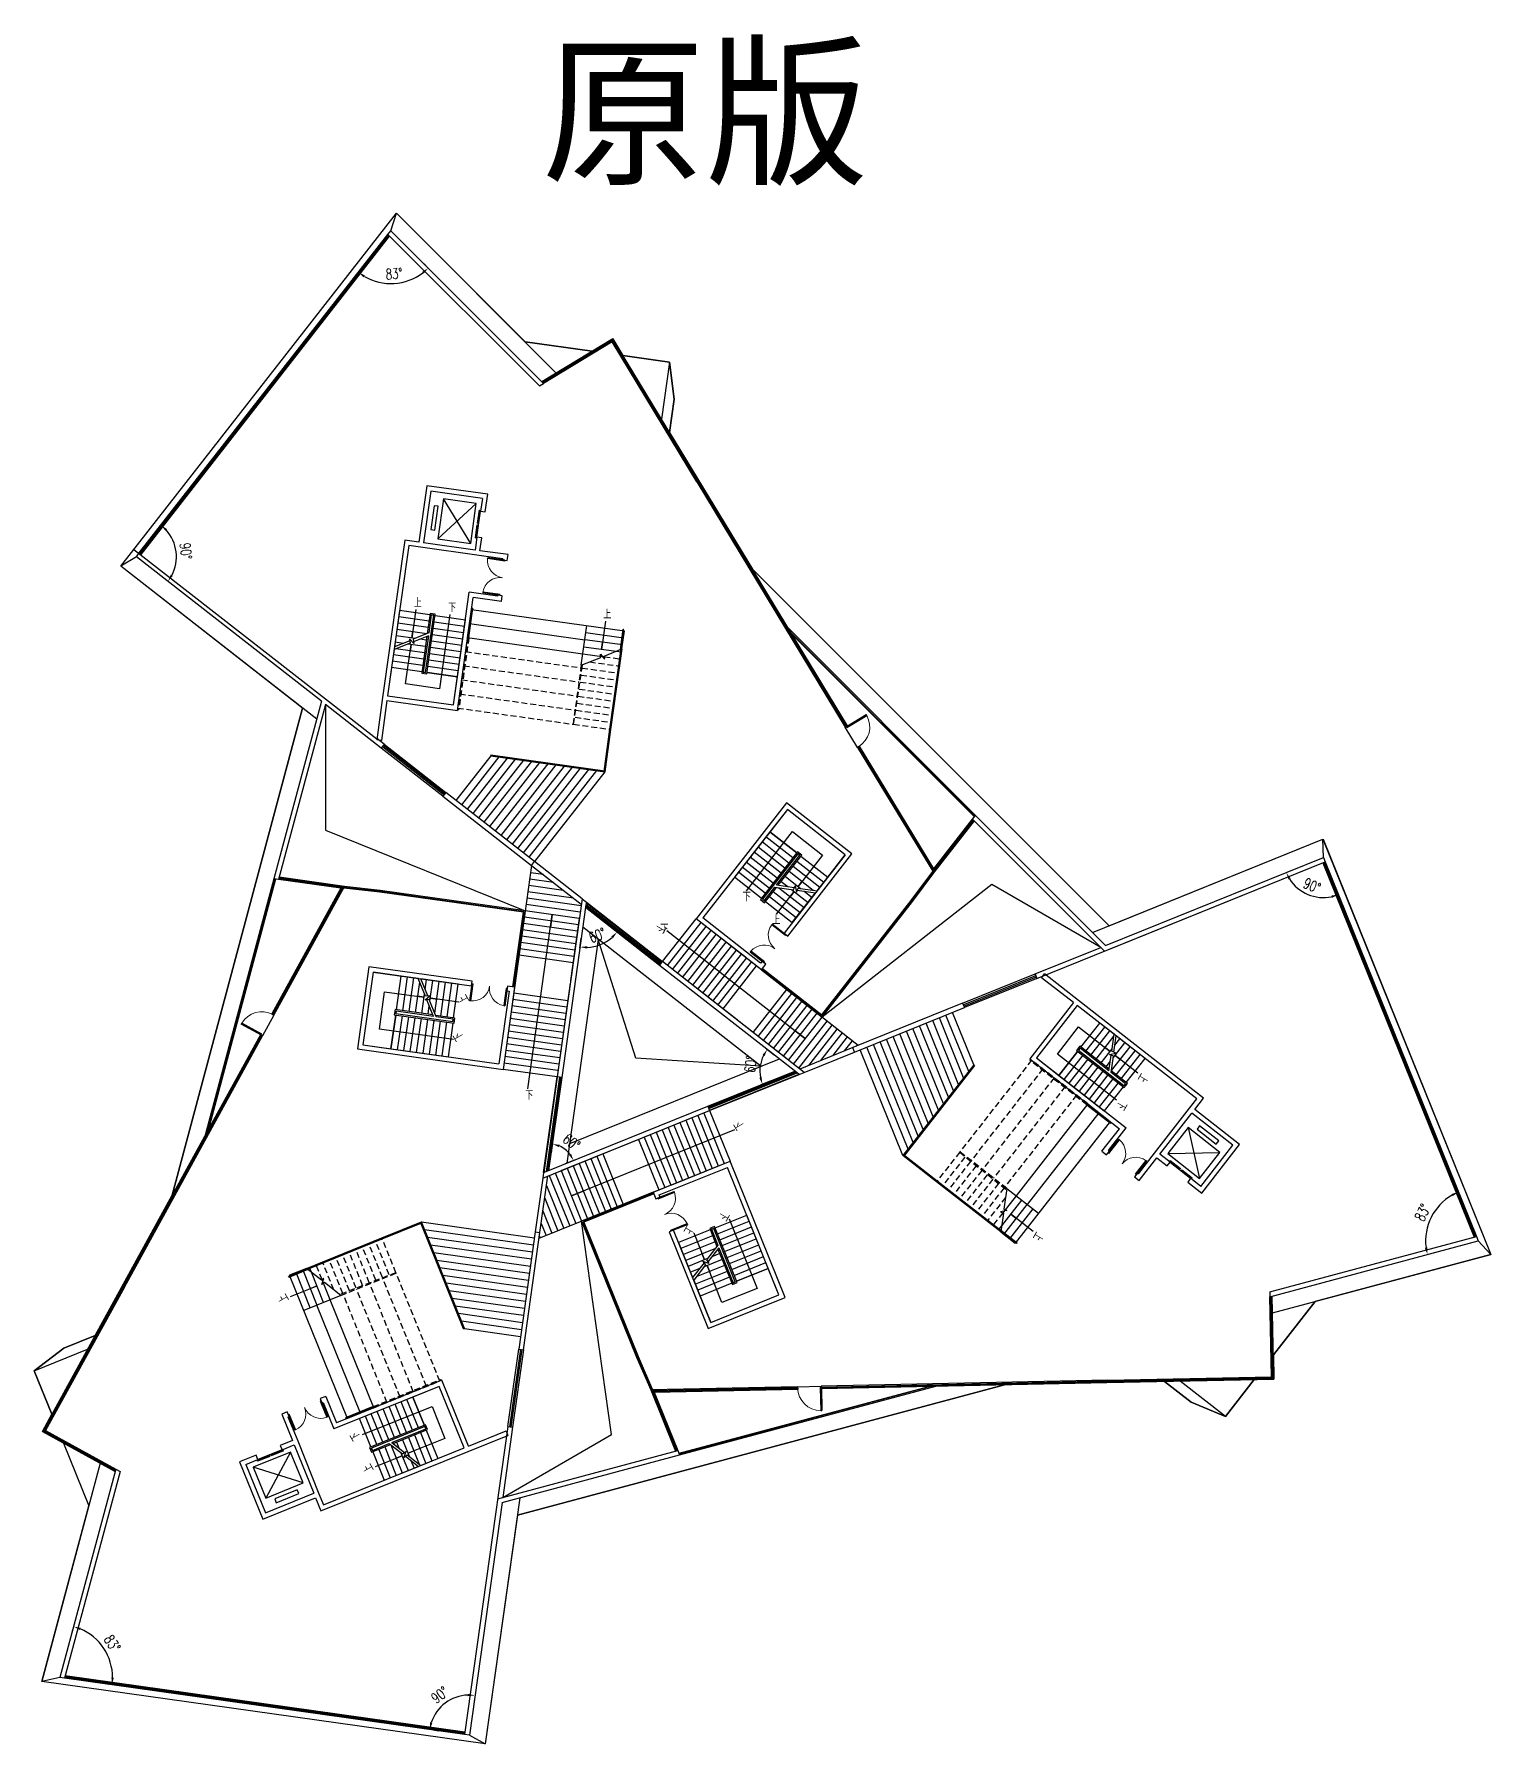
# Model space of a CAD drawing. Header units: millimetres. Extents: x 2097 to 145090, y 180 to 74024.
# Drawn here: x 83663 to 145090, y 1919 to 74024 of the extents above; entities that cross this region are included whole.
import ezdxf

# ---------------------------------------------------------------- set-up
doc = ezdxf.new("R2010")
doc.units = ezdxf.units.MM
doc.linetypes.add('HIDDEN', pattern=[0.375, 0.25, -0.125])
for name, color, linetype in [('0SY', 1, 'HIDDEN'), ('0SY1', 4, 'HIDDEN'), ('0ZX1', 2, 'HIDDEN'), ('0ZXCHUANG', 3, 'HIDDEN'), ('A-ABOV（投影线）', 154, 'HIDDEN'), ('A-DIMS(尺寸)', 107, 'Continuous'), ('A-DOOR(门窗)', 4, 'Continuous'), ('A-FLOR(看线)', 205, 'Continuous'), ('A-STAR(楼梯)', 51, 'Continuous'), ('DIM_SYMB', 3, 'Continuous'), ('DOOR_FIRE', 4, 'Continuous'), ('EVTR', 2, 'Continuous'), ('PUB_TEXT', 7, 'Continuous'), ('STAIR', 2, 'Continuous')]:
    doc.layers.add(name, color=color, linetype=linetype)
doc.layers.add('A-WALL(墙)', color=255, linetype='Continuous', lineweight=0)
doc.styles.add('_TCH_DIM', font='SIMPLEX', dxfattribs={"bigfont": 'GBCBIG'})
doc.styles.add('_TCH_DIM_T3', font='SIMPLEX', dxfattribs={"width": 0.705882, "bigfont": 'GBCBIG'})
doc.styles.get("Standard").update_dxf_attribs({"font": 'arial.ttf'})

msp = doc.modelspace()

# ---------------------------------------------------------------- linework, layer by layer
for p, q in [((104967, 59186), (105143, 59293)), ((95948, 45755), (95948, 40454)), ((117912, 44827), (118746, 45332)), ((117912, 44827), (117938, 44784)), ((117938, 44784), (118772, 45289)), ((118772, 45289), (118746, 45332)), ((95948, 40454), (104372, 37049)), ((124054, 38158), (116893, 32564)), ((128644, 35508), (124054, 38158)), ((114763, 36466), (114786, 36495)), ((115339, 36015), (114763, 36466)), ((115362, 36045), (114786, 36495)), ((113885, 35343), (113862, 35313)), ((114462, 34893), (113885, 35343)), ((115362, 36045), (115339, 36015)), ((114439, 34863), (113862, 35313)), ((114439, 34863), (114462, 34893)), ((102124, 33982), (102022, 33258)), ((102161, 33977), (102059, 33253)), ((102124, 33982), (102161, 33977)), ((102059, 33253), (102022, 33258)), ((103572, 33779), (103470, 33055)), ((103609, 33774), (103507, 33050)), ((103609, 33774), (103572, 33779)), ((103470, 33055), (103507, 33050)), ((92413, 32313), (92389, 32269)), ((93243, 31800), (92389, 32269)), ((93268, 31844), (92413, 32313)), ((93243, 31800), (93268, 31844)), ((109967, 24940), (110645, 25214)), ((109967, 24940), (109981, 24905)), ((109981, 24905), (110659, 25179)), ((110659, 25179), (110645, 25214)), ((108012, 14964), (106749, 23963)), ((110515, 23584), (111193, 23858)), ((110529, 23549), (111207, 23823)), ((111193, 23858), (111207, 23823)), ((110529, 23549), (110515, 23584)), ((135766, 20981), (135771, 20775)), ((116858, 16949), (116808, 16948)), ((116808, 16948), (116829, 15973)), ((116858, 16949), (116879, 15974)), ((116829, 15973), (116879, 15974)), ((103422, 12314), (108012, 14964)), ((87100, 13508), (87281, 13409))]:
    msp.add_line(p, q)
at = {"color": 0}
for p, q in [((102359, 53402), (102435, 53947)), ((102359, 53402), (102379, 53399)), ((102379, 53399), (102456, 53944)), ((102435, 53947), (102456, 53944)), ((102272, 52785), (102349, 53329)), ((102272, 52785), (102293, 52782)), ((102293, 52782), (102369, 53326)), ((102349, 53329), (102369, 53326)), ((98424, 44074), (98301, 43917)), ((125951, 34203), (125876, 34389)), ((131570, 26516), (131557, 26499)), ((131557, 26499), (131990, 26161)), ((131570, 26516), (132003, 26177)), ((132003, 26177), (131990, 26161)), ((132061, 26132), (132048, 26115)), ((132048, 26115), (132482, 25777)), ((132061, 26132), (132494, 25793)), ((132494, 25793), (132482, 25777)), ((103639, 15299), (103837, 15271)), ((93586, 14062), (93076, 13856)), ((93084, 13837), (93076, 13856)), ((93594, 14043), (93084, 13837)), ((93594, 14043), (93586, 14062)), ((94164, 14296), (93654, 14090)), ((93662, 14070), (93654, 14090)), ((94172, 14276), (93662, 14070)), ((94172, 14276), (94164, 14296))]:
    msp.add_line(p, q, dxfattribs=at)
at = {"extrusion": (0, 0, -1)}
for p, q in [((102782, 51904), (102787, 51941)), ((103512, 51840), (102787, 51941)), ((103506, 51803), (102782, 51904)), ((103512, 51840), (103506, 51803)), ((102584, 50493), (102579, 50456)), ((103308, 50391), (102584, 50493)), ((103303, 50354), (102579, 50456)), ((103303, 50354), (103308, 50391)), ((128950, 26838), (129400, 27414)), ((129429, 27391), (129400, 27414)), ((128950, 26838), (128979, 26815)), ((128979, 26815), (129429, 27391)), ((130102, 25938), (130552, 26514)), ((130132, 25915), (130582, 26491)), ((130552, 26514), (130582, 26491)), ((130132, 25915), (130102, 25938)), ((95761, 16384), (95726, 16370)), ((95726, 16370), (96000, 15692)), ((95761, 16384), (96035, 15706)), ((94370, 15822), (94405, 15836)), ((94370, 15822), (94644, 15144)), ((94405, 15836), (94679, 15158)), ((94679, 15158), (94644, 15144)), ((96000, 15692), (96035, 15706))]:
    msp.add_line(p, q, dxfattribs=at)
at = {"color": 2}
for p, q in [((102919, 43592), (101449, 41711)), ((103262, 43544), (101686, 41526)), ((103605, 43496), (101922, 41342)), ((103948, 43447), (102158, 41157)), ((104291, 43399), (102395, 40972)), ((104634, 43351), (102631, 40788)), ((104977, 43303), (102868, 40603)), ((105320, 43255), (103104, 40418)), ((105663, 43206), (103341, 40234)), ((106006, 43158), (103577, 40049)), ((106349, 43110), (103813, 39864)), ((106692, 43062), (104050, 39679)), ((107035, 43014), (104286, 39495)), ((107378, 42965), (104523, 39310)), ((107721, 42917), (104759, 39125)), ((122859, 30006), (121835, 32540)), ((123072, 30279), (122113, 32653)), ((123285, 30552), (122391, 32765)), ((121366, 28095), (119888, 31753)), ((121579, 28368), (120166, 31866)), ((121793, 28641), (120444, 31978)), ((122006, 28914), (120722, 32091)), ((122219, 29187), (121000, 32203)), ((122432, 29460), (121279, 32315)), ((122646, 29733), (121557, 32428)), ((120300, 26730), (118497, 31191)), ((120513, 27003), (118775, 31304)), ((120726, 27276), (119053, 31416)), ((120940, 27549), (119332, 31529)), ((121153, 27822), (119610, 31641)), ((99993, 23929), (104758, 23260)), ((100122, 23608), (104716, 22963)), ((100252, 23287), (104674, 22665)), ((100382, 22966), (104632, 22368)), ((100512, 22644), (104591, 22071)), ((100642, 22323), (104549, 21774)), ((100771, 22002), (104507, 21477)), ((100901, 21681), (104465, 21180)), ((101031, 21360), (104424, 20883)), ((101161, 21038), (104382, 20586)), ((101291, 20717), (104340, 20289)), ((101420, 20396), (104298, 19992)), ((101550, 20075), (104257, 19695)), ((101680, 19754), (104215, 19398)), ((101810, 19433), (104173, 19100))]:
    msp.add_line(p, q, dxfattribs=at)
at = {"lineweight": 13, "extrusion": (0, 0, -1)}
for centre, start, end in [((-103509, 51821), 277.99675, 6.52747), ((-103306, 50373), 9.46604, 97.99675), ((-128964, 26827), 129.46604, 217.99675), ((-130117, 25926), 37.99675, 126.52747), ((-94388, 15829), 157.99675, 246.52747), ((-95744, 16377), 249.46604, 337.99675)]:
    msp.add_arc(centre, 731, start, end, dxfattribs=at)
at = {"lineweight": 13}
for centre, start, end in [((115351, 36030), 143.47253, 232.00325), ((114450, 34878), 52.00325, 140.53396), ((102142, 33980), 263.47253, 352.00325), ((103591, 33776), 172.00325, 260.53396), ((109974, 24922), 292.00325, 20.53396), ((110522, 23566), 23.47253, 112.00325)]:
    msp.add_arc(centre, 731, start, end, dxfattribs=at)
at = {"lineweight": 13, "extrusion": (0, 0, -1)}
for centre, start_param, end_param in [((117925, 44805), 1.837131, 3.382284), ((93256, 31822), 6.025922, 7.571074), ((116833, 16949), 3.931496, 5.476648)]:
    msp.add_ellipse(centre, major_axis=(-689, 689), ratio=1, start_param=start_param, end_param=end_param, dxfattribs=at)
at = {"layer": '0SY', "linetype": 'ByBlock'}
for p, q in [((98582, 65571), (98706, 65730)), ((105143, 59293), (98706, 65730)), ((104967, 59186), (98582, 65571)), ((100216, 54979), (99882, 52602)), ((102791, 54617), (100216, 54979)), ((100386, 54753), (100080, 52574)), ((102565, 54447), (100386, 54753)), ((102565, 54447), (102489, 53902)), ((102687, 53874), (102791, 54617)), ((102336, 52813), (102489, 53902)), ((102489, 53902), (102687, 53874)), ((99288, 52685), (98356, 46051)), ((99882, 52602), (99288, 52685)), ((102336, 52813), (102259, 52268)), ((102534, 52785), (102336, 52813)), ((102457, 52240), (102534, 52785)), ((87970, 51987), (88093, 52144)), ((95777, 45889), (87970, 51987)), ((99458, 52460), (98568, 46122)), ((99954, 52390), (99458, 52460)), ((102330, 52056), (99954, 52390)), ((102259, 52268), (100080, 52574)), ((103420, 51903), (102330, 52056)), ((103645, 52073), (102457, 52240)), ((103611, 51826), (103645, 52073)), ((103420, 51903), (103413, 51854)), ((103413, 51854), (103611, 51826)), ((101341, 45732), (102009, 50486)), ((103197, 50319), (102009, 50486)), ((101511, 45506), (102179, 50260)), ((103367, 50093), (102179, 50260)), ((103204, 50368), (103197, 50319)), ((103402, 50340), (103204, 50368)), ((103367, 50093), (103402, 50340)), ((95777, 45889), (93769, 38398)), ((95948, 45755), (93969, 38370)), ((98301, 43917), (95948, 45755)), ((98356, 46051), (98105, 44260)), ((98540, 45924), (98303, 44233)), ((98540, 45924), (101511, 45506)), ((98568, 46122), (101341, 45732)), ((98303, 44233), (98105, 44260)), ((98424, 44074), (98113, 44317)), ((100901, 41885), (104641, 38964)), ((104759, 39125), (101024, 42043)), ((115391, 41606), (111575, 36720)), ((115426, 41325), (111855, 36754)), ((118150, 39451), (115391, 41606)), ((117869, 39416), (115426, 41325)), ((123239, 40914), (123363, 41073)), ((128799, 35354), (123239, 40914)), ((128847, 35589), (123363, 41073)), ((117869, 39416), (115283, 36107)), ((115441, 35983), (118150, 39451)), ((125951, 34203), (138105, 39115)), ((128799, 35354), (138104, 39115)), ((128847, 35589), (138029, 39300)), ((138029, 39300), (138104, 39115)), ((93969, 38370), (93769, 38398)), ((106766, 37557), (105711, 30045)), ((106932, 37301), (105909, 30017)), ((106734, 37329), (106734, 37329)), ((106948, 37415), (106932, 37301)), ((114333, 34565), (111575, 36720)), ((114298, 34846), (111855, 36754)), ((115283, 36107), (115441, 35983)), ((125876, 34389), (128644, 35508)), ((97780, 34694), (97294, 31228)), ((102138, 34081), (97780, 34694)), ((110036, 34750), (110159, 34907)), ((115832, 30222), (110036, 34750)), ((116136, 30238), (110159, 34907)), ((114360, 34925), (114298, 34846)), ((114333, 34565), (114517, 34801)), ((114517, 34801), (114360, 34925)), ((97951, 34468), (97519, 31398)), ((97951, 34468), (102110, 33883)), ((102110, 33883), (102138, 34081)), ((126148, 34229), (126271, 34387)), ((127494, 33178), (126148, 34229)), ((127696, 33274), (126271, 34387)), ((103694, 33661), (103263, 30591)), ((103920, 33831), (103433, 30365)), ((103623, 33873), (103595, 33675)), ((103595, 33675), (103694, 33661)), ((103920, 33831), (103623, 33873)), ((127494, 33178), (125647, 30814)), ((132976, 29149), (127696, 33274)), ((122816, 33152), (118181, 31280)), ((118256, 31094), (122891, 32967)), ((122816, 33152), (122891, 32967)), ((127652, 33055), (125928, 30848)), ((132695, 29115), (127652, 33055)), ((97294, 31228), (103433, 30365)), ((97519, 31398), (103263, 30591)), ((118256, 31094), (118181, 31280)), ((115954, 30380), (115953, 30379)), ((115955, 30379), (115955, 30379)), ((125647, 30814), (129430, 27859)), ((125928, 30848), (129710, 27893)), ((105909, 30017), (105711, 30045)), ((115923, 30150), (115832, 30222)), ((115921, 30151), (116136, 30238)), ((132387, 28721), (132695, 29115)), ((132606, 28677), (132976, 29149)), ((105112, 25782), (112144, 28623)), ((105251, 26053), (112069, 28809)), ((112069, 28809), (112144, 28623)), ((130910, 26830), (132387, 28721)), ((131129, 26785), (132483, 28519)), ((134217, 27165), (132483, 28519)), ((134498, 27199), (132606, 28677)), ((128691, 26913), (129430, 27859)), ((128972, 26948), (129710, 27893)), ((128691, 26913), (128888, 26759)), ((128888, 26759), (129011, 26917)), ((129011, 26917), (128972, 26948)), ((130233, 25963), (130910, 26830)), ((131562, 26447), (131129, 26785)), ((132863, 25431), (134217, 27165)), ((132897, 25150), (134498, 27199)), ((105144, 26011), (105112, 25782)), ((105144, 26010), (105112, 25782)), ((105144, 26010), (105251, 26053)), ((109762, 25180), (113007, 26492)), ((110022, 25070), (112897, 26231)), ((115070, 20854), (112897, 26231)), ((115330, 20743), (113007, 26492)), ((130193, 25993), (130070, 25836)), ((130233, 25963), (130193, 25993)), ((130267, 25682), (131006, 26628)), ((131006, 26628), (131439, 26289)), ((131439, 26289), (131562, 26447)), ((131562, 26447), (132429, 25769)), ((105326, 25868), (105326, 25869)), ((105326, 25868), (105326, 25868)), ((130070, 25836), (130267, 25682)), ((132429, 25769), (132306, 25612)), ((132306, 25612), (132897, 25150)), ((132863, 25431), (132429, 25769)), ((109762, 25180), (109875, 24902)), ((109875, 24902), (110060, 24977)), ((110060, 24977), (110022, 25070)), ((104794, 23518), (104098, 18567)), ((104296, 18539), (104992, 23490)), ((104794, 23518), (104992, 23490)), ((110622, 23586), (110437, 23512)), ((110437, 23512), (112085, 19432)), ((112196, 19692), (110622, 23586)), ((135766, 20981), (144488, 23318)), ((135771, 20775), (144563, 23131)), ((144488, 23318), (144563, 23131)), ((112085, 19432), (115330, 20743)), ((112196, 19692), (115070, 20854)), ((100745, 16996), (96295, 15198)), ((100855, 17256), (96405, 15458)), ((101794, 14400), (100745, 16996)), ((101979, 14475), (100855, 17256)), ((94333, 15915), (94101, 15821)), ((94408, 15730), (94333, 15915)), ((95956, 16571), (95724, 16477)), ((95724, 16477), (95799, 16292)), ((95799, 16292), (95845, 16310)), ((95845, 16310), (96295, 15198)), ((95956, 16571), (96405, 15458)), ((94101, 15821), (94551, 14709)), ((94362, 15711), (94408, 15730)), ((94362, 15711), (94774, 14691)), ((103639, 15299), (101816, 2317)), ((103837, 15271), (103422, 12314)), ((94551, 14709), (94041, 14503)), ((94041, 14503), (94116, 14317)), ((94116, 14317), (94626, 14523)), ((94626, 14523), (95450, 12484)), ((94774, 14691), (95673, 12466)), ((101962, 14252), (103638, 14929)), ((101979, 14475), (103563, 15115)), ((103563, 15115), (103638, 14929)), ((93021, 14091), (92326, 13810)), ((92326, 13810), (93300, 11399)), ((92586, 13699), (93096, 13905)), ((93096, 13905), (93021, 14091)), ((94116, 14317), (93096, 13905)), ((95750, 11742), (101962, 14252)), ((95860, 12002), (101794, 14400)), ((103212, 12257), (110806, 14292)), ((103392, 12098), (110882, 14105)), ((110806, 14292), (110882, 14105)), ((87100, 13508), (84744, 4716)), ((87281, 13409), (84944, 4688)), ((87100, 13508), (87281, 13409)), ((92586, 13699), (93410, 11659)), ((93300, 11399), (95525, 12298)), ((93410, 11659), (95450, 12484)), ((95525, 12298), (95750, 11742)), ((95673, 12466), (95860, 12002)), ((103392, 12098), (102014, 2290)), ((84944, 4688), (84744, 4716)), ((102014, 2290), (101816, 2317))]:
    msp.add_line(p, q, dxfattribs=at)
for points in [[(84895, 14606), (84006, 15095), (84405, 15819), (83663, 17656), (84913, 18609), (86230, 19141), (89480, 25055), (94984, 45597), (87313, 51589), (98940, 66472)], [(98940, 66472), (104361, 61050), (107194, 60652), (108063, 61179), (108493, 60470), (110454, 60194), (110654, 58635), (110457, 57229), (113952, 51459), (128990, 36421), (138013, 40068), (145090, 22558), (137685, 20574), (135923, 18318), (135944, 17303), (135116, 17285), (133897, 15725), (132447, 16331), (131328, 17205), (124582, 17062), (104041, 11558), (102687, 1919), (83985, 4547), (85968, 11950)], [(104967, 59186), (105143, 59293)], [(87858, 52287), (98110, 44298)], [(98424, 44074), (98301, 43917)], [(101024, 42043), (100901, 41885)], [(106766, 37557), (106948, 37415)], [(125876, 34389), (125951, 34203)], [(135766, 20981), (135771, 20775)], [(104098, 18567), (104296, 18539)], [(103639, 15299), (103837, 15271)], [(84895, 14606), (85968, 11950)]]:
    msp.add_lwpolyline(points, dxfattribs=at)
at = {"layer": '0SY1', "linetype": 'ByBlock'}
for p, q in [((104641, 38964), (106734, 37329)), ((118181, 31280), (115953, 30379)), ((116136, 30238), (118256, 31094)), ((105112, 25782), (104794, 23518)), ((104992, 23490), (105326, 25868))]:
    msp.add_line(p, q, dxfattribs=at)
for points in [[(104641, 38964), (104759, 39125)], [(106766, 37557), (104759, 39125)]]:
    msp.add_lwpolyline(points, dxfattribs=at)
at = {"layer": '0ZX1', "linetype": 'ByBlock'}
for p, q in [((108407, 48105), (108514, 48865)), ((108449, 48099), (108556, 48859)), ((108514, 48865), (108556, 48859)), ((123363, 41073), (115452, 48983)), ((123332, 41033), (115561, 48804)), ((123320, 41017), (115604, 48732)), ((108407, 48105), (107930, 44706)), ((108449, 48099), (107972, 44700)), ((107930, 44706), (107679, 42923)), ((107972, 44700), (107721, 42917)), ((102924, 43634), (102919, 43592)), ((104641, 38964), (103433, 30365)), ((93769, 38398), (90874, 27591)), ((93819, 38391), (90975, 27775)), ((93839, 38388), (91015, 27849)), ((123319, 30526), (123285, 30552)), ((121718, 25622), (120300, 26730)), ((121744, 25655), (120326, 26763)), ((104957, 23239), (113007, 26492)), ((124423, 23509), (121718, 25622)), ((124449, 23542), (121744, 25655)), ((98324, 23255), (99993, 23929)), ((98340, 23216), (100008, 23890)), ((95141, 21969), (98324, 23255)), ((95157, 21930), (98340, 23216)), ((124423, 23509), (125028, 23037)), ((124449, 23542), (125054, 23070)), ((125028, 23037), (125054, 23070)), ((95141, 21969), (94430, 21681)), ((94430, 21681), (94445, 21642)), ((95157, 21930), (94445, 21642)), ((101771, 19417), (101810, 19433)), ((110855, 14171), (121394, 16995)), ((110863, 14152), (121478, 16997)), ((110882, 14105), (121688, 17001))]:
    msp.add_line(p, q, dxfattribs=at)
at = {"layer": '0ZX1', "linetype": 'ByBlock', "ltscale": 1000}
for p, q in [((102919, 43592), (107721, 42917)), ((102924, 43634), (107727, 42959)), ((123285, 30552), (120300, 26730)), ((123319, 30526), (120333, 26704)), ((101771, 19417), (99954, 23913)), ((101810, 19433), (99993, 23929))]:
    msp.add_line(p, q, dxfattribs=at)
at = {"layer": '0ZX1', "linetype": 'ByBlock', "flags": 128}
for points in [[(114333, 34565), (116894, 32564), (120702, 37438), (121596, 38649)], [(114364, 34604), (116886, 32634), (120662, 37469), (121568, 38695)], [(114376, 34620), (116882, 32662), (120646, 37481), (121557, 38714)], [(103851, 33841), (104293, 36990), (98238, 37841), (96715, 38013)], [(103871, 33838), (104316, 37007), (98241, 37861), (96725, 38032)], [(103920, 33831), (104372, 37050), (98247, 37910), (96751, 38079)], [(109761, 25179), (106747, 23962), (109065, 18227), (109666, 16847)], [(109779, 25133), (106812, 23934), (109111, 18246), (109720, 16848)], [(109787, 25115), (106838, 23923), (109129, 18254), (109742, 16849)]]:
    msp.add_lwpolyline(points, dxfattribs=at)
at = {"layer": '0ZXCHUANG', "linetype": 'ByBlock'}
for p, q in [((88093, 52144), (98582, 65571)), ((88120, 52124), (98606, 65547)), ((88146, 52103), (98629, 65523)), ((88172, 52083), (98653, 65500)), ((108063, 61179), (105070, 59366)), ((108052, 61133), (105094, 59341)), ((108041, 61088), (105119, 59317)), ((108030, 61042), (105143, 59293)), ((111605, 55141), (108030, 61042)), ((111650, 55130), (108041, 61088)), ((111696, 55119), (108052, 61133)), ((111716, 55150), (108063, 61179)), ((111605, 55141), (117869, 44801)), ((117898, 44818), (111650, 55130)), ((117926, 44835), (111687, 55133)), ((117955, 44853), (111716, 55150)), ((100981, 41988), (98381, 44019)), ((98424, 44074), (101024, 42043)), ((121607, 38825), (118473, 43997)), ((100901, 41885), (98301, 43917)), ((100944, 41940), (98344, 43972)), ((118387, 43946), (121596, 38649)), ((121600, 38707), (118416, 43963)), ((121603, 38766), (118444, 43980)), ((121596, 38649), (123310, 40843)), ((121600, 38707), (123286, 40866)), ((121603, 38766), (123263, 40890)), ((121607, 38825), (123239, 40914)), ((96594, 38001), (93969, 38370)), ((96647, 38027), (93978, 38402)), ((96699, 38053), (93986, 38434)), ((96752, 38080), (93995, 38467)), ((96594, 38001), (93681, 32700)), ((96647, 38027), (93710, 32684)), ((96699, 38053), (93740, 32668)), ((93769, 32652), (96752, 38080)), ((110036, 34750), (106916, 37186)), ((110056, 34776), (106921, 37225)), ((110077, 34802), (106927, 37263)), ((110097, 34828), (106932, 37301)), ((106945, 37392), (110146, 34891)), ((106948, 37415), (110159, 34907)), ((122842, 33088), (125902, 34324)), ((122865, 33032), (125924, 34268)), ((93200, 31824), (87401, 21272)), ((93229, 31808), (87430, 21256)), ((93258, 31792), (87451, 21225)), ((87465, 21180), (93287, 31776)), ((112069, 28809), (115741, 30293)), ((105144, 26010), (105711, 30045)), ((105165, 26019), (105731, 30042)), ((105810, 30031), (105251, 26053)), ((105843, 30027), (105287, 26068)), ((105876, 30022), (105322, 26082)), ((105909, 30017), (105358, 26097)), ((112081, 28778), (115771, 30269)), ((112094, 28747), (115801, 30245)), ((112106, 28716), (115832, 30222)), ((112136, 28642), (115905, 30165)), ((112144, 28623), (115923, 30150)), ((87401, 21272), (84006, 15095)), ((87438, 21271), (84052, 15108)), ((87451, 21225), (84097, 15121)), ((87465, 21180), (84142, 15134)), ((135842, 17400), (135771, 20775)), ((135876, 17368), (135804, 20784)), ((135910, 17335), (135837, 20793)), ((135944, 17303), (135870, 20802)), ((103639, 15299), (104098, 18567)), ((104168, 18557), (103709, 15289)), ((104227, 18549), (103768, 15281)), ((104296, 18539), (103837, 15271)), ((128879, 17187), (135910, 17335)), ((128912, 17221), (135876, 17368)), ((128945, 17255), (135842, 17400)), ((115858, 16978), (109666, 16847)), ((109666, 16847), (110709, 14266)), ((109715, 16815), (115858, 16945)), ((109715, 16815), (110741, 14275)), ((109764, 16782), (115859, 16911)), ((109764, 16782), (110774, 14283)), ((109813, 16750), (115860, 16878)), ((109813, 16750), (110806, 14292)), ((128945, 17255), (116857, 16999)), ((116858, 16966), (128912, 17221)), ((116859, 16932), (128896, 17187)), ((116859, 16899), (128897, 17154)), ((128897, 17154), (135944, 17303)), ((84006, 15095), (87074, 13409)), ((84052, 15108), (87082, 13442)), ((84097, 15121), (87091, 13475)), ((84142, 15134), (87100, 13508)), ((101816, 2317), (84944, 4688)), ((101820, 2350), (84952, 4720)), ((101825, 2383), (84961, 4752)), ((101830, 2416), (84970, 4785))]:
    msp.add_line(p, q, dxfattribs=at)
for points in [[(117869, 44801), (117955, 44853)], [(118387, 43946), (118473, 43997)], [(122816, 33152), (125876, 34389)], [(125951, 34203), (122891, 32967)], [(93681, 32700), (93769, 32652)], [(93200, 31824), (93287, 31776)], [(115858, 16978), (115860, 16878)], [(116857, 16999), (116859, 16899)]]:
    msp.add_lwpolyline(points, dxfattribs=at)
at = {"layer": 'A-ABOV（投影线）', "ltscale": 1000}
for p, q in [((101942, 48576), (101525, 45605)), ((101972, 48572), (101546, 45542)), ((101992, 48569), (101566, 45539)), ((101859, 47982), (106721, 47299)), ((107706, 47766), (108389, 47671)), ((108203, 48000), (108431, 47968)), ((101775, 47388), (106638, 46705)), ((106736, 47407), (106387, 44922)), ((106407, 44920), (106790, 47428)), ((106727, 46995), (108264, 46779)), ((106769, 47292), (108305, 47076)), ((107091, 47550), (108347, 47374)), ((101608, 46200), (106471, 45517)), ((101692, 46794), (106554, 46111)), ((106644, 46401), (108180, 46185)), ((106686, 46698), (108222, 46482)), ((101525, 45605), (106387, 44922)), ((101546, 45542), (101566, 45539)), ((106519, 45510), (108055, 45294)), ((106560, 45807), (108097, 45591)), ((106602, 46104), (108139, 45888)), ((106407, 44920), (107972, 44700)), ((106477, 45213), (108013, 44997)), ((125726, 30752), (122703, 26883)), ((126199, 30383), (123176, 26514)), ((125660, 30766), (125648, 30750)), ((128059, 28866), (125648, 30750)), ((128072, 28882), (125660, 30766)), ((128090, 28905), (125726, 30752)), ((126672, 30014), (123649, 26144)), ((127144, 29644), (124122, 25775)), ((127617, 29275), (124595, 25406)), ((122691, 26868), (121718, 25622)), ((122691, 26868), (124672, 25281)), ((124680, 25339), (122703, 26883)), ((122910, 26660), (121955, 25437)), ((123146, 26475), (122191, 25253)), ((123383, 26291), (122428, 25068)), ((123619, 26106), (122664, 24883)), ((123855, 25921), (122900, 24699)), ((124092, 25737), (123137, 24514)), ((124328, 25552), (123373, 24329)), ((124565, 25367), (123610, 24145)), ((124627, 24960), (123846, 23960)), ((124507, 24318), (124082, 23775)), ((98627, 21704), (98046, 23142)), ((98916, 21789), (98324, 23255)), ((124460, 23771), (124319, 23591)), ((96680, 20917), (96099, 22355)), ((96958, 21029), (96377, 22468)), ((97236, 21142), (96655, 22580)), ((97514, 21254), (96933, 22693)), ((97792, 21367), (97211, 22805)), ((98071, 21479), (97489, 22917)), ((98349, 21591), (97767, 23030)), ((95350, 21806), (95264, 22018)), ((95800, 21492), (95542, 22131)), ((96296, 21067), (95820, 22243)), ((98916, 21789), (96552, 20867)), ((96597, 20831), (98923, 21771)), ((100763, 17219), (98923, 21771)), ((99094, 16545), (97254, 21097)), ((99650, 16769), (97811, 21322)), ((100206, 16994), (98367, 21546)), ((98538, 16320), (96698, 20872)), ((97963, 16141), (100800, 17288)), ((97970, 16123), (100807, 17269)), ((97981, 16095), (100763, 17219)), ((100807, 17269), (100800, 17288))]:
    msp.add_line(p, q, dxfattribs=at)
at = {"layer": 'A-DIMS(尺寸)'}
for p, q in [((97429, 64095), (97568, 64272)), ((100173, 64263), (100014, 64422)), ((88918, 53200), (88779, 53022)), ((89183, 51039), (89006, 51178)), ((136602, 38723), (136811, 38808)), ((138606, 37873), (138522, 38082)), ((108279, 36122), (107944, 36383)), ((106675, 35473), (106735, 35894)), ((114538, 31233), (114873, 30971)), ((114325, 29721), (114719, 29880)), ((105522, 27265), (105463, 26844)), ((106452, 26539), (106058, 26380)), ((143786, 25054), (143871, 24846)), ((142560, 22595), (142777, 22653)), ((85281, 6719), (85223, 6502)), ((86798, 4427), (86575, 4458)), ((102228, 3814), (102196, 3591)), ((100489, 2504), (100712, 2472))]:
    msp.add_line(p, q, dxfattribs=at)
for centre, radius, start, end in [((98706, 65730), 2224, 239.73753, 307.26572), ((87970, 51987), 1689, 332.19208, 41.81441), ((138029, 39300), 1689, 212.19385, 281.81618), ((106916, 37186), 1680, 272.24892, 311.75757), ((115741, 30293), 1477, 153.66322, 190.34505), ((105358, 26097), 1130, 37.26254, 66.74573), ((144563, 23131), 2224, 119.7393, 187.26749), ((84744, 4716), 2224, 359.73753, 67.26572), ((102014, 2290), 1689, 92.19208, 161.81441)]:
    msp.add_arc(centre, radius, start, end, dxfattribs=at)
for points in [[(97557, 63767), (97613, 63850), (97337, 63977)], [(100020, 63997), (100086, 63922), (100279, 64157)], [(89195, 53077), (89263, 53150), (89010, 53318)], [(89506, 51172), (89422, 51226), (89301, 50947)], [(136555, 38377), (136644, 38423), (136463, 38667)], [(138361, 37694), (138390, 37599), (138662, 37734)], [(107998, 35967), (108071, 35899), (108240, 36152)], [(106979, 35458), (106985, 35558), (106682, 35523)], [(114375, 30974), (114460, 30921), (114577, 31202)], [(114336, 30041), (114240, 30014), (114372, 29739)], [(105791, 27087), (105818, 27183), (105515, 27216)], [(106301, 26806), (106214, 26756), (106406, 26520)], [(143438, 25108), (143482, 25018), (143730, 25194)], [(142406, 22860), (142308, 22840), (142415, 22556)], [(85588, 6720), (85620, 6814), (85320, 6864)], [(87018, 4702), (86918, 4709), (86947, 4406)], [(101952, 4027), (101947, 3928), (102249, 3962)], [(100457, 2805), (100360, 2828), (100341, 2525)]]:
    msp.add_solid(points, dxfattribs=at)
at = {"layer": 'A-DOOR(门窗)'}
for p, q in [((108385, 48073), (108494, 48928)), ((108406, 48081), (108514, 48925)), ((108494, 48928), (108514, 48925)), ((117869, 44801), (117955, 44853)), ((118473, 43997), (118387, 43946)), ((138011, 39077), (144391, 23292)), ((138042, 39090), (144423, 23301)), ((138073, 39102), (144455, 23310)), ((138104, 39115), (144488, 23318)), ((110036, 34750), (110097, 34828)), ((93681, 32700), (93769, 32652)), ((93287, 31776), (93200, 31824)), ((105909, 30017), (105810, 30031)), ((112069, 28809), (112106, 28716)), ((124430, 23555), (125107, 23040)), ((124433, 23578), (125119, 23055)), ((125119, 23055), (125107, 23040)), ((95178, 21940), (94393, 21612)), ((95196, 21926), (94401, 21593)), ((94401, 21593), (94393, 21612)), ((115860, 16878), (115858, 16978)), ((116857, 16999), (116859, 16899))]:
    msp.add_line(p, q, dxfattribs=at)
at = {"layer": 'A-FLOR(看线)'}
for p, q in [((87313, 51589), (98940, 66472)), ((98706, 65730), (98940, 66472)), ((105678, 59734), (98940, 66472)), ((107194, 60652), (104361, 61050)), ((110454, 60194), (108493, 60470)), ((110454, 60194), (110117, 57790)), ((110654, 58635), (110454, 60194)), ((110457, 57229), (110654, 58635)), ((87970, 51987), (87313, 51589)), ((95575, 45135), (87313, 51589)), ((128990, 36421), (113952, 51459)), ((94984, 45597), (89480, 25055)), ((128295, 36141), (138013, 40068)), ((138013, 40068), (145090, 22558)), ((138029, 39300), (138013, 40068)), ((138014, 40068), (145090, 22558)), ((114307, 30501), (106801, 36365)), ((107452, 35841), (106127, 26407)), ((109029, 30843), (107452, 35841)), ((106254, 27233), (115087, 30803)), ((114307, 30501), (109029, 30843)), ((144563, 23131), (145090, 22558)), ((135885, 20091), (145090, 22558)), ((135923, 18318), (137685, 20574)), ((86230, 19141), (84913, 18609)), ((84913, 18609), (83663, 17656)), ((83663, 17656), (85914, 18565)), ((83663, 17656), (84405, 15819)), ((104041, 11558), (124582, 17062)), ((131328, 17205), (132447, 16331)), ((133897, 15725), (131984, 17219)), ((133897, 15725), (135116, 17285)), ((132447, 16331), (133897, 15725)), ((84895, 14606), (85968, 11950)), ((86451, 13751), (83985, 4547)), ((104145, 12300), (102687, 1919)), ((84744, 4716), (83985, 4547)), ((102687, 1919), (83985, 4547)), ((102687, 1919), (83985, 4547)), ((102014, 2290), (102687, 1919))]:
    msp.add_line(p, q, dxfattribs=at)
at = {"layer": 'A-STAR(楼梯)'}
for p, q in [((101942, 48576), (102109, 49765)), ((101972, 48572), (102147, 49820)), ((101992, 48569), (102167, 49817)), ((102109, 49765), (108556, 48859)), ((102147, 49820), (102167, 49817)), ((102026, 49170), (106888, 48487)), ((106736, 47407), (106971, 49082)), ((101942, 48576), (106804, 47893)), ((108472, 48265), (106888, 48487)), ((106930, 48784), (108514, 48562)), ((106736, 47407), (107555, 47737)), ((106804, 47893), (107706, 47766)), ((106846, 48190), (108203, 48000)), ((107555, 47737), (107538, 47871)), ((107538, 47871), (107718, 47671)), ((107703, 47797), (108449, 48099)), ((107718, 47671), (107703, 47797)), ((105559, 38246), (104560, 38387)), ((105134, 38579), (104598, 38654)), ((104708, 38911), (104635, 38922)), ((106725, 37265), (104447, 37585)), ((106410, 37582), (104485, 37852)), ((105985, 37914), (104523, 38119)), ((106612, 36462), (104335, 36782)), ((106650, 36729), (104372, 37049)), ((106688, 36997), (104410, 37317)), ((106537, 35927), (104260, 36247)), ((106575, 36195), (104297, 36515)), ((106650, 36729), (106282, 34113)), ((110157, 34907), (111573, 36720)), ((110370, 34741), (111786, 36554)), ((110583, 34575), (111999, 36387)), ((110796, 34409), (112212, 36221)), ((111008, 34242), (112424, 36055)), ((118416, 31374), (111573, 36720)), ((113657, 35093), (111575, 36720)), ((106425, 35125), (104147, 35445)), ((106462, 35393), (104184, 35713)), ((106500, 35660), (104222, 35980)), ((111221, 34076), (112637, 35889)), ((111434, 33910), (112850, 35723)), ((111647, 33744), (113063, 35556)), ((111860, 33578), (113275, 35390)), ((106387, 34858), (104109, 35178)), ((113305, 32450), (110159, 34907)), ((112072, 33411), (113488, 35224)), ((112285, 33245), (113701, 35058)), ((112498, 33079), (113914, 34891)), ((112711, 32913), (114127, 34725)), ((106266, 33998), (105711, 30045)), ((106124, 32986), (103846, 33306)), ((106162, 33254), (103884, 33574)), ((113987, 31915), (115403, 33728)), ((114200, 31749), (115616, 33562)), ((114413, 31583), (115829, 33396)), ((114626, 31417), (116041, 33229)), ((106011, 32184), (103734, 32504)), ((106049, 32451), (103771, 32771)), ((106086, 32719), (103809, 33039)), ((114838, 31251), (116254, 33063)), ((115051, 31084), (116467, 32897)), ((115264, 30918), (116680, 32731)), ((115477, 30752), (116893, 32564)), ((105936, 31649), (103659, 31969)), ((105974, 31917), (103696, 32237)), ((115478, 30752), (113396, 32378)), ((115690, 30585), (117106, 32398)), ((115903, 30419), (117319, 32232)), ((116334, 30533), (117531, 32065)), ((116835, 30736), (117744, 31899)), ((117336, 30938), (117957, 31733)), ((105824, 30847), (103546, 31167)), ((105861, 31115), (103583, 31435)), ((105899, 31382), (103621, 31702)), ((117836, 31140), (118170, 31567)), ((118337, 31343), (118382, 31401)), ((105711, 30045), (103433, 30365)), ((105748, 30312), (103471, 30632)), ((105786, 30580), (103508, 30900)), ((128090, 28905), (125067, 25036)), ((128059, 28866), (129052, 28090)), ((128072, 28882), (129065, 28106)), ((128090, 28905), (129036, 28167)), ((108443, 27128), (112144, 28623)), ((111144, 28220), (112006, 26087)), ((111394, 28321), (112256, 26188)), ((111645, 28422), (112507, 26289)), ((111895, 28523), (112757, 26391)), ((112145, 28624), (113007, 26492)), ((129036, 28167), (125028, 23037)), ((128563, 28536), (125540, 24667)), ((109141, 27410), (110003, 25278)), ((109392, 27511), (110254, 25379)), ((109642, 27613), (110504, 25480)), ((109892, 27714), (110754, 25581)), ((110143, 27815), (111005, 25682)), ((110393, 27916), (111255, 25784)), ((110643, 28017), (111505, 25885)), ((110894, 28118), (111756, 25986)), ((129065, 28106), (129052, 28090)), ((105886, 26094), (108335, 27084)), ((107389, 26702), (108251, 24570)), ((107639, 26803), (108501, 24671)), ((105636, 25994), (106498, 23861)), ((105887, 26095), (106749, 23963)), ((106137, 26196), (106999, 24064)), ((106388, 26298), (107250, 24165)), ((106638, 26399), (107500, 24266)), ((106888, 26500), (107750, 24367)), ((107139, 26601), (108001, 24469)), ((110556, 25501), (113006, 26491)), ((105269, 25462), (105997, 23659)), ((105386, 25893), (106248, 23760)), ((124680, 25339), (124557, 24464)), ((124680, 25339), (126013, 24297)), ((105194, 24927), (105747, 23558)), ((125304, 24851), (124460, 23771)), ((125067, 25036), (124507, 24318)), ((124555, 23406), (125540, 24667)), ((105044, 23857), (105246, 23356)), ((105119, 24392), (105497, 23457)), ((124682, 24412), (124419, 24356)), ((124419, 24356), (124535, 24306)), ((124535, 24306), (124423, 23509)), ((124557, 24464), (124682, 24412)), ((125777, 24482), (124792, 23221)), ((104968, 23323), (104996, 23254)), ((96869, 15645), (94430, 21681)), ((95307, 20310), (94708, 21793)), ((94986, 21906), (95585, 20422)), ((95776, 21473), (95141, 21969)), ((95864, 20535), (95350, 21806)), ((95877, 21549), (95776, 21473)), ((95794, 21293), (95877, 21549)), ((95902, 21375), (95794, 21293)), ((96142, 20647), (95800, 21492)), ((96597, 20831), (95902, 21375)), ((96597, 20831), (95029, 20198)), ((97425, 15870), (95585, 20422)), ((97981, 16095), (96142, 20647)), ((97963, 16141), (96794, 15669)), ((97970, 16123), (96802, 15651)), ((97981, 16095), (96869, 15645)), ((96802, 15651), (96794, 15669))]:
    msp.add_line(p, q, dxfattribs=at)
at = {"layer": 'A-WALL(墙)'}
for p, q in [((100901, 41885), (101024, 42043)), ((104296, 18539), (104098, 18567))]:
    msp.add_line(p, q, dxfattribs=at)
at = {"layer": 'DIM_SYMB'}
for p, q in [((99760, 49756), (99591, 48553)), ((101196, 49555), (100756, 46420)), ((107754, 49270), (107585, 48067)), ((99591, 48553), (99633, 48850)), ((107585, 48067), (107627, 48364)), ((99320, 46622), (99554, 48286)), ((99554, 48286), (99512, 47989)), ((100756, 46420), (99320, 46622)), ((113699, 37896), (115648, 40390)), ((115648, 40390), (116908, 39405)), ((116908, 39405), (115874, 38081)), ((115874, 38081), (116059, 38318)), ((114960, 36911), (115708, 37869)), ((115708, 37869), (115523, 37632)), ((104479, 29543), (105511, 36889)), ((105511, 36889), (105436, 36355)), ((110339, 36225), (116185, 31658)), ((98218, 32057), (98440, 33641)), ((98440, 33641), (100104, 33408)), ((100104, 33408), (99807, 33449)), ((101575, 33201), (100372, 33370)), ((100372, 33370), (100669, 33328)), ((101352, 31617), (98218, 32057)), ((116185, 31658), (115759, 31991)), ((126816, 31011), (127709, 32154)), ((127709, 32154), (129033, 31119)), ((129310, 29062), (126816, 31011)), ((129033, 31119), (128796, 31304)), ((130203, 30205), (129246, 30953)), ((129246, 30953), (129482, 30768)), ((113196, 27808), (106318, 25029)), ((106318, 25029), (106819, 25231)), ((112964, 24064), (114150, 21129)), ((125785, 23525), (124828, 24274)), ((124828, 24274), (125064, 24089)), ((111480, 23464), (111935, 22338)), ((111935, 22338), (111823, 22616)), ((112666, 20530), (112037, 22087)), ((112037, 22087), (112149, 21809)), ((94474, 20781), (95601, 21236)), ((95601, 21236), (95323, 21124)), ((114150, 21129), (112666, 20530)), ((97507, 14960), (100442, 16145)), ((100442, 16145), (100985, 14801)), ((100985, 14801), (99427, 14172)), ((98050, 13615), (99177, 14070)), ((99177, 14070), (98899, 13958)), ((99427, 14172), (99705, 14284))]:
    msp.add_line(p, q, dxfattribs=at)
at = {"layer": 'DOOR_FIRE', "color": 4}
for p, q in [((118387, 43946), (117869, 44801)), ((93769, 32652), (93287, 31776)), ((115858, 16978), (116857, 16999))]:
    msp.add_line(p, q, dxfattribs=at)
at = {"layer": 'EVTR'}
for p, q in [((100527, 54137), (100385, 53127)), ((100700, 54113), (100527, 54137)), ((100559, 53103), (100700, 54113)), ((100921, 54425), (100685, 52742)), ((100685, 52742), (102307, 54230)), ((102307, 54230), (100921, 54425)), ((102071, 52547), (100921, 54425)), ((102071, 52547), (102307, 54230)), ((100385, 53127), (100559, 53103)), ((100685, 52742), (102071, 52547)), ((132326, 27912), (131464, 26809)), ((133666, 26865), (132326, 27912)), ((132326, 27912), (132804, 25762)), ((132810, 27978), (132702, 27840)), ((132702, 27840), (133506, 27213)), ((133614, 27350), (132810, 27978)), ((131464, 26809), (133666, 26865)), ((131464, 26809), (132804, 25762)), ((132804, 25762), (133666, 26865)), ((133506, 27213), (133614, 27350)), ((94478, 14221), (92902, 13584)), ((94478, 14221), (93427, 12286)), ((95003, 12923), (94478, 14221)), ((92902, 13584), (93427, 12286)), ((95003, 12923), (92902, 13584)), ((93427, 12286), (95003, 12923)), ((94753, 12633), (93807, 12251)), ((93873, 12089), (94819, 12471)), ((94819, 12471), (94753, 12633)), ((93807, 12251), (93873, 12089))]:
    msp.add_line(p, q, dxfattribs=at)
at = {"layer": 'STAIR'}
for p, q in [((99073, 49716), (98858, 48185)), ((100275, 49002), (98998, 49182)), ((100313, 49270), (99036, 49449)), ((100351, 49537), (99073, 49716)), ((100171, 47108), (100509, 49515)), ((100171, 47108), (100509, 49515)), ((100222, 47041), (100577, 49566)), ((100359, 49596), (100239, 48743)), ((100410, 49529), (100303, 48769)), ((100410, 49529), (100303, 48769)), ((100577, 49566), (100359, 49596)), ((100509, 49515), (100410, 49529)), ((100410, 49529), (100509, 49515)), ((100531, 49239), (101808, 49060)), ((100568, 49506), (101846, 49327)), ((101508, 46921), (101846, 49327)), ((99514, 48342), (98842, 48070)), ((99501, 48445), (98858, 48185)), ((99223, 48332), (98885, 48380)), ((99724, 48534), (98923, 48647)), ((100224, 48737), (98960, 48914)), ((99671, 48327), (99491, 48527)), ((99491, 48527), (99514, 48342)), ((100303, 48769), (99649, 48504)), ((99649, 48504), (99671, 48327)), ((100287, 48654), (99662, 48402)), ((100200, 48468), (99922, 48507)), ((100223, 48628), (100004, 47071)), ((100287, 48654), (100072, 47122)), ((100287, 48654), (100072, 47122)), ((100418, 48437), (101696, 48257)), ((100456, 48704), (101733, 48525)), ((100493, 48972), (101771, 48792)), ((98842, 48070), (98735, 47310)), ((100088, 47665), (98810, 47845)), ((100125, 47933), (98920, 48102)), ((100163, 48200), (99421, 48304)), ((100305, 47635), (101583, 47455)), ((100343, 47902), (101620, 47723)), ((100381, 48170), (101658, 47990)), ((98735, 47310), (98568, 46122)), ((100012, 47131), (98735, 47310)), ((100012, 47131), (98735, 47310)), ((100050, 47398), (98773, 47577)), ((100004, 47071), (100222, 47041)), ((100072, 47122), (100171, 47108)), ((100171, 47108), (100072, 47122)), ((100230, 47100), (101508, 46921)), ((101508, 46921), (100230, 47100)), ((100268, 47367), (101545, 47188)), ((101341, 45732), (101508, 46921)), ((98568, 46122), (101341, 45732)), ((115426, 41325), (114687, 40379)), ((117869, 39416), (115426, 41325)), ((114687, 40379), (113191, 38464)), ((115822, 39493), (114687, 40379)), ((114687, 40379), (115822, 39493)), ((115323, 38854), (114189, 39741)), ((115490, 39067), (114355, 39954)), ((115656, 39280), (114521, 40166)), ((114825, 38216), (113690, 39103)), ((114991, 38429), (113856, 39315)), ((115157, 38642), (114022, 39528)), ((115859, 39540), (114289, 37530)), ((115869, 39456), (114373, 37541)), ((115869, 39456), (114373, 37541)), ((114969, 38141), (115948, 39394)), ((114969, 38141), (115948, 39394)), ((115038, 38131), (116032, 39405)), ((115829, 39144), (116964, 38258)), ((116032, 39405), (115859, 39540)), ((115948, 39394), (115869, 39456)), ((115869, 39456), (115948, 39394)), ((115995, 39357), (117130, 38471)), ((115995, 39357), (117130, 38471)), ((117130, 38471), (117869, 39416)), ((114326, 37578), (113191, 38464)), ((114492, 37790), (113357, 38677)), ((114658, 38003), (113524, 38890)), ((115164, 38293), (115445, 38074)), ((115330, 38506), (115980, 37999)), ((115497, 38719), (116514, 37924)), ((115663, 38932), (116798, 38045)), ((116684, 37900), (117130, 38471)), ((114289, 37530), (114462, 37395)), ((114373, 37541), (114452, 37479)), ((114452, 37479), (114373, 37541)), ((114452, 37479), (114898, 38050)), ((114452, 37479), (114898, 38050)), ((114462, 37395), (114967, 38040)), ((114666, 37655), (115800, 36769)), ((114832, 37868), (115967, 36981)), ((114898, 38050), (115682, 37940)), ((114969, 38141), (115722, 38035)), ((115068, 38026), (116133, 37194)), ((115603, 37951), (116299, 37407)), ((115634, 36556), (116613, 37809)), ((115682, 37940), (115752, 38104)), ((115752, 38104), (115808, 37841)), ((115808, 37841), (115881, 38013)), ((115840, 37918), (116613, 37809)), ((115881, 38013), (116684, 37900)), ((116137, 37876), (116465, 37620)), ((114499, 37442), (115634, 36556)), ((97951, 34468), (97519, 31398)), ((99139, 34301), (97951, 34468)), ((98939, 32875), (99139, 34301)), ((98939, 32875), (99139, 34301)), ((99856, 34200), (99139, 34301)), ((99206, 32837), (99406, 34263)), ((99473, 32800), (99674, 34226)), ((99741, 32762), (99920, 34041)), ((100160, 33447), (99856, 34200)), ((101545, 33963), (99971, 34184)), ((100263, 33460), (99971, 34184)), ((100151, 33738), (100208, 34150)), ((100353, 33238), (100476, 34113)), ((100555, 32737), (100743, 34075)), ((100810, 32612), (101011, 34038)), ((101078, 32574), (101278, 34000)), ((101345, 32537), (101545, 33963)), ((100008, 32724), (100123, 33540)), ((100146, 33290), (100346, 33470)), ((100323, 33312), (100146, 33290)), ((100346, 33470), (100160, 33447)), ((100505, 32594), (100220, 33299)), ((100619, 32578), (100323, 33312)), ((98908, 32657), (98708, 31231)), ((98708, 31231), (98908, 32657)), ((98879, 32883), (98849, 32665)), ((98849, 32665), (101374, 32310)), ((100479, 32658), (98879, 32883)), ((98930, 32815), (98916, 32716)), ((98916, 32716), (98930, 32815)), ((98916, 32716), (101323, 32378)), ((98916, 32716), (101323, 32378)), ((100505, 32594), (98930, 32815)), ((100505, 32594), (98930, 32815)), ((99175, 32619), (98975, 31193)), ((99443, 32582), (99242, 31156)), ((99710, 32544), (99510, 31118)), ((99978, 32507), (99777, 31081)), ((100245, 32469), (100045, 31043)), ((100276, 32687), (100325, 33040)), ((101404, 32528), (100594, 32642)), ((101337, 32477), (100619, 32578)), ((101337, 32477), (100619, 32578)), ((101323, 32378), (101337, 32477)), ((101337, 32477), (101323, 32378)), ((101374, 32310), (101404, 32528)), ((127652, 33055), (125928, 30848)), ((128597, 32316), (127652, 33055)), ((100512, 32431), (100312, 31005)), ((100780, 32394), (100579, 30968)), ((101047, 32356), (100847, 30930)), ((101314, 32319), (101114, 30893)), ((127803, 31299), (128597, 32316)), ((127803, 31299), (128597, 32316)), ((128016, 31133), (128810, 32150)), ((128229, 30967), (129023, 31984)), ((128441, 30801), (129190, 31759)), ((129202, 31844), (128597, 32316)), ((129101, 31126), (129202, 31844)), ((129197, 31085), (129293, 31772)), ((130512, 30820), (129293, 31772)), ((97519, 31398), (98708, 31231)), ((98708, 31231), (101114, 30893)), ((127668, 31126), (126874, 30110)), ((126874, 30110), (127668, 31126)), ((127756, 31336), (127620, 31163)), ((127620, 31163), (129630, 29593)), ((127766, 31252), (127705, 31173)), ((127705, 31173), (127766, 31252)), ((127705, 31173), (129620, 29677)), ((127705, 31173), (129620, 29677)), ((128995, 30368), (127756, 31336)), ((128985, 30300), (127766, 31252)), ((128985, 30300), (127766, 31252)), ((128654, 30635), (129115, 31225)), ((129010, 30997), (129273, 31053)), ((129088, 30313), (129874, 31319)), ((129273, 31053), (129101, 31126)), ((129163, 30848), (129661, 31485)), ((129238, 31382), (129448, 31651)), ((129292, 30136), (130087, 31153)), ((125928, 30848), (126874, 30110)), ((127880, 30960), (127086, 29943)), ((128093, 30794), (127299, 29777)), ((128306, 30627), (127512, 29611)), ((128519, 30461), (127725, 29445)), ((128732, 30295), (127937, 29278)), ((128867, 30468), (129040, 30690)), ((128985, 30300), (129079, 30967)), ((129174, 30927), (129010, 30997)), ((129076, 30229), (129174, 30927)), ((129765, 29767), (129086, 30297)), ((129505, 29970), (130299, 30986)), ((129718, 29804), (130512, 30820)), ((126874, 30110), (128788, 28614)), ((128944, 30129), (128150, 29112)), ((129157, 29963), (128363, 28946)), ((129370, 29796), (128576, 28780)), ((129583, 29630), (128788, 28614)), ((129681, 29756), (129076, 30229)), ((129681, 29756), (129076, 30229)), ((129620, 29677), (129681, 29756)), ((129681, 29756), (129620, 29677)), ((129630, 29593), (129765, 29767)), ((112375, 23680), (113710, 24219)), ((112476, 23430), (113811, 23969)), ((114620, 21966), (113710, 24219)), ((112171, 23597), (110835, 23058)), ((112272, 23347), (110937, 22808)), ((112373, 23097), (111038, 22557)), ((112352, 23736), (112148, 23653)), ((112148, 23653), (112455, 22894)), ((112319, 23657), (112226, 23620)), ((112226, 23620), (112319, 23657)), ((112226, 23620), (112498, 22948)), ((112226, 23620), (112498, 22948)), ((113229, 21404), (112319, 23657)), ((113229, 21404), (112319, 23657)), ((113307, 21371), (112352, 23736)), ((112577, 23179), (113912, 23719)), ((112678, 22929), (114013, 23468)), ((112779, 22679), (114114, 23218)), ((110835, 23058), (111431, 21584)), ((112392, 22813), (111139, 22307)), ((112060, 22388), (111240, 22057)), ((112498, 22948), (112010, 22325)), ((112541, 22841), (112073, 22242)), ((112575, 22596), (112245, 22463)), ((112498, 22787), (113104, 21289)), ((112541, 22841), (113137, 21367)), ((112541, 22841), (113137, 21367)), ((112880, 22428), (114215, 22968)), ((112982, 22178), (114317, 22717)), ((113083, 21928), (114418, 22467)), ((111727, 21962), (111341, 21806)), ((111912, 22199), (111431, 21584)), ((111974, 22116), (111475, 21476)), ((112879, 21845), (111544, 21306)), ((112778, 22095), (111580, 21612)), ((112118, 22182), (111862, 22265)), ((111862, 22265), (111974, 22116)), ((112676, 22346), (111913, 22037)), ((112010, 22325), (112118, 22182)), ((113184, 21677), (114519, 22217)), ((113285, 21427), (114620, 21966)), ((114620, 21966), (113285, 21427)), ((115070, 20854), (114620, 21966)), ((111475, 21476), (111746, 20805)), ((112980, 21595), (111645, 21055)), ((113081, 21344), (111746, 20805)), ((113081, 21344), (111746, 20805)), ((113104, 21289), (113307, 21371)), ((113137, 21367), (113229, 21404)), ((113229, 21404), (113137, 21367)), ((111746, 20805), (112196, 19692)), ((112196, 19692), (115070, 20854)), ((100745, 16996), (99632, 16546)), ((101794, 14400), (100745, 16996)), ((99632, 16546), (97379, 15636)), ((98614, 14743), (98130, 15939)), ((98864, 14845), (98381, 16041)), ((99114, 14946), (98631, 16142)), ((99365, 15047), (98881, 16243)), ((99615, 15148), (99132, 16344)), ((99865, 15249), (99382, 16445)), ((100116, 15350), (99632, 16546)), ((99632, 16546), (100116, 15350)), ((97863, 14440), (97379, 15636)), ((98113, 14541), (97630, 15737)), ((100171, 15373), (97807, 14417)), ((98363, 14642), (97880, 15838)), ((100138, 15295), (97885, 14384)), ((100138, 15295), (97885, 14384)), ((98741, 14622), (100176, 15202)), ((98741, 14622), (100176, 15202)), ((98796, 14580), (100254, 15169)), ((100176, 15202), (100138, 15295)), ((100138, 15295), (100176, 15202)), ((100254, 15169), (100171, 15373)), ((100198, 15146), (100681, 13950)), ((100198, 15146), (100681, 13950)), ((97889, 14214), (98689, 14537)), ((97923, 14292), (98634, 14579)), ((97923, 14292), (98634, 14579)), ((98446, 14438), (98929, 13242)), ((98634, 14579), (99190, 14145)), ((98701, 14527), (99179, 13343)), ((98741, 14622), (99273, 14207)), ((98946, 14641), (99052, 14380)), ((99197, 14742), (99477, 14048)), ((99447, 14843), (99903, 13715)), ((99697, 14944), (100181, 13748)), ((99948, 15045), (100431, 13849)), ((97807, 14417), (97889, 14214)), ((97885, 14384), (97923, 14292)), ((97923, 14292), (97885, 14384)), ((97945, 14236), (98428, 13040)), ((98195, 14337), (98679, 13141)), ((99127, 14195), (99430, 13445)), ((99190, 14145), (99332, 14253)), ((99332, 14253), (99249, 13997)), ((99249, 13997), (99398, 14109)), ((99316, 14047), (99863, 13620)), ((99398, 14109), (99970, 13663)), ((99552, 13862), (99680, 13546)), ((99970, 13663), (100681, 13950)), ((100681, 13950), (101794, 14400)), ((98428, 13040), (99863, 13620))]:
    msp.add_line(p, q, dxfattribs=at)

# ---------------------------------------------------------------- texts
at = {"layer": 'A-DIMS(尺寸)', "color": 7, "linetype": 'ByBlock', "style": '_TCH_DIM_T3', "width": 0.705882}
for s, rotation, p in [('83°', 3.50162, (98501, 63678)), ('90°', 277.00325, (89795, 52543)), ('90°', 337.00502, (137140, 38048)), ('60°', 22.00325, (107169, 35681)), ('60°', 82.00413, (114045, 30198)), ('60°', 322.00413, (105910, 27340)), ('83°', 63.50339, (142256, 23913)), ('83°', 303.50162, (86575, 6323)), ('90°', 37.00325, (100619, 3591))]:
    msp.add_text(s, height=446.2, rotation=rotation, dxfattribs=at).set_placement(p)
at = {"layer": 'PUB_TEXT', "color": 1}
msp.add_text('原版', height=5063.8, dxfattribs=at).set_placement((105054, 68208))
at = {"layer": 'PUB_TEXT', "color": 7, "style": '_TCH_DIM'}
for s, p in [('上', (99671, 49860)), ('下', (101116, 49659)), ('下', (113540, 37463)), ('上', (114791, 36478))]:
    msp.add_text(s, height=338, dxfattribs=at).set_placement(p)
at = {"layer": 'PUB_TEXT', "style": '_TCH_DIM'}
for s, p in [('上', (107665, 49374)), ('下', (110067, 36114)), ('下', (104370, 29089))]:
    msp.add_text(s, height=338, dxfattribs=at).set_placement(p)
for s, rotation, p in [('下', 240, (110000, 36547)), ('下', 120, (113644, 27940)), ('上', 240, (125920, 23551)), ('上', 120, (94429, 20652))]:
    msp.add_text(s, height=338, rotation=rotation, dxfattribs=at).set_placement(p)
at = {"layer": 'PUB_TEXT', "color": 7, "style": '_TCH_DIM'}
for s, rotation, p in [('上', 120, (102034, 33271)), ('下', 120, (101807, 31695)), ('上', 240, (130338, 30231)), ('下', 240, (129441, 29080)), ('上', 240, (111190, 23827)), ('下', 240, (112669, 24418)), ('下', 120, (97457, 14838)), ('上', 120, (98005, 13486))]:
    msp.add_text(s, height=338, rotation=rotation, dxfattribs=at).set_placement(p)

doc.saveas('drawing.dxf')
